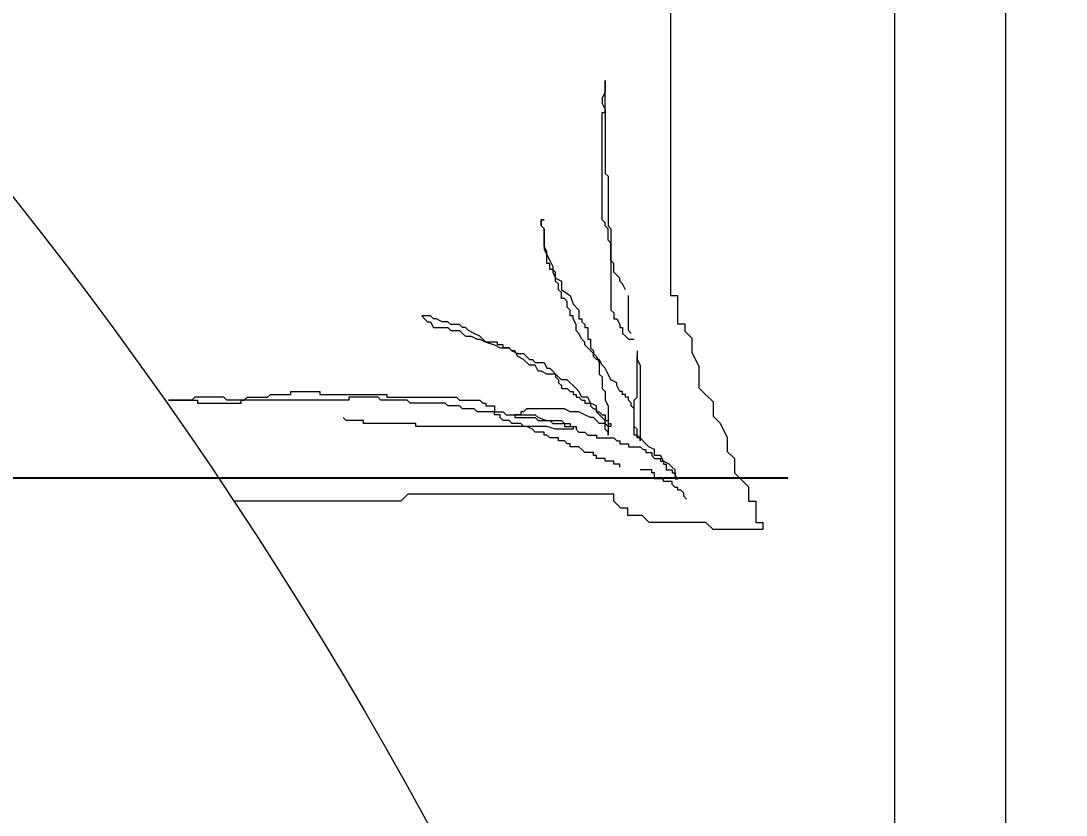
# Model space of a CAD drawing. Extents: x 775040 to 808375, y 4159409 to 4163651.
# Drawn here: x 786052.77 to 786071.56, y 4161577.7 to 4161591.98 of the extents above; entities that cross this region are included whole.
import ezdxf

# ---------------------------------------------------------------- set-up
doc = ezdxf.new("R2010")
doc.units = 0
doc.header["$MEASUREMENT"] = 0
doc.header["$PDMODE"] = 3
doc.linetypes.add('DUZ', pattern=[500, 500])
doc.layers.get('0').update_dxf_attribs({"linetype": 'DUZ'})
doc.layers.add('Z_iç ölçü dikey', color=111, linetype='Continuous', lineweight=25)
doc.layers.add('Z_tefriş', color=73, linetype='Continuous', lineweight=5)
doc.styles.add('OLCUIC', font='ROMANS.SHX', dxfattribs={"width": 0.5})
doc.dimstyles.new('ölçü 50', dxfattribs={"dimtxt": 12.5, "dimasz": 7, "dimexe": 5.3, "dimexo": 5, "dimgap": 2.5, "dimtad": 1, "dimdec": 0, "dimzin": 9, "dimdsep": 46, "dimtxsty": 'OLCUIC', "dimblk1": 'ARCHTICK', "dimblk2": 'ARCHTICK', "dimsah": 1, "dimcen": 0, "dimdle": 5.5, "dimadec": 0, "dimazin": 0, "dimtfac": 1, "dimtdec": 0, "dimtix": 1, "dimtofl": 0, "dimtmove": 1, "dimatfit": 3, "dimldrblk": 'ARCHTICK', "dimfxl": 0, "dimtolj": 1, "dimtzin": 0, "dimarcsym": 0})

# ---------------------------------------------------------------- blocks, each defined once
blk = doc.blocks.new('_ARCHTICK')
at = {"color": 0, "linetype": 'ByBlock', "const_width": 0.15}
blk.add_lwpolyline([(-0.5, -0.5), (0.5, 0.5)], dxfattribs=at)
blk = doc.blocks.new('*D252')
at = {"layer": 'Defpoints', "color": 0, "linetype": 'Continuous', "transparency": 16777216}
for p in [(786041.556, 4161583.755), (786122.643, 4161583.755), (786127.643, 4161458.755)]:
    blk.add_point(p, dxfattribs=at)
at = {"layer": 'Z_iç ölçü dikey', "color": 0, "linetype": 'Continuous', "lineweight": -2, "transparency": 16777216}
for p, q in [((786041.556, 4161453.255), (786041.556, 4161589.255)), ((786066.556, 4161583.755), (786036.256, 4161583.755)), ((786066.556, 4161458.755), (786036.256, 4161458.755))]:
    blk.add_line(p, q, dxfattribs=at)
at = {"layer": 'Z_iç ölçü dikey', "color": 0, "linetype": 'Continuous', "lineweight": -2, "transparency": 16777216, "xscale": 7, "yscale": 7, "zscale": 7}
for p, rotation in [((786041.556, 4161583.755), 90), ((786041.556, 4161458.755), 270)]:
    blk.add_blockref('_ARCHTICK', p, dxfattribs=dict(at, rotation=rotation))
at = {"layer": 'Z_iç ölçü dikey', "color": 0, "linetype": 'Continuous', "transparency": 16777216, "insert": (786032.806, 4161521.255), "char_height": 12.5, "attachment_point": 5, "rotation": 90, "style": 'OLCUIC'}
blk.add_mtext('\\A1;125', dxfattribs=at)
blk = doc.blocks.new('*D253')
at = {"layer": 'Defpoints', "color": 0, "linetype": 'Continuous', "transparency": 16777216}
for p in [(786041.556, 4161618.755), (786111.58, 4161618.755), (786122.643, 4161583.755)]:
    blk.add_point(p, dxfattribs=at)
at = {"layer": 'Z_iç ölçü dikey', "color": 0, "linetype": 'Continuous', "lineweight": -2, "transparency": 16777216}
for p, q in [((786041.556, 4161578.255), (786041.556, 4161624.255)), ((786066.556, 4161618.755), (786036.256, 4161618.755)), ((786066.556, 4161583.755), (786036.256, 4161583.755))]:
    blk.add_line(p, q, dxfattribs=at)
at = {"layer": 'Z_iç ölçü dikey', "color": 0, "linetype": 'Continuous', "lineweight": -2, "transparency": 16777216, "xscale": 7, "yscale": 7, "zscale": 7}
for p, rotation in [((786041.556, 4161618.755), 90), ((786041.556, 4161583.755), 270)]:
    blk.add_blockref('_ARCHTICK', p, dxfattribs=dict(at, rotation=rotation))
at = {"layer": 'Z_iç ölçü dikey', "color": 0, "linetype": 'Continuous', "transparency": 16777216, "insert": (786032.806, 4161601.255), "char_height": 12.5, "attachment_point": 5, "rotation": 90, "style": 'OLCUIC'}
blk.add_mtext('\\A1;35', dxfattribs=at)
blk = doc.blocks.new('*D272')
at = {"layer": 'Defpoints', "color": 0, "linetype": 'Continuous', "transparency": 16777216}
for p in [(786019.866, 4161618.755), (786066.556, 4161618.755), (786066.556, 4161258.755)]:
    blk.add_point(p, dxfattribs=at)
at = {"layer": 'Z_iç ölçü dikey', "color": 0, "linetype": 'Continuous', "lineweight": -2, "transparency": 16777216}
for p, q in [((786019.866, 4161253.255), (786019.866, 4161624.255)), ((786044.866, 4161618.755), (786014.566, 4161618.755)), ((786044.866, 4161258.755), (786014.566, 4161258.755))]:
    blk.add_line(p, q, dxfattribs=at)
at = {"layer": 'Z_iç ölçü dikey', "color": 0, "linetype": 'Continuous', "lineweight": -2, "transparency": 16777216, "xscale": 7, "yscale": 7, "zscale": 7}
for p, rotation in [((786019.866, 4161618.755), 90), ((786019.866, 4161258.755), 270)]:
    blk.add_blockref('_ARCHTICK', p, dxfattribs=dict(at, rotation=rotation))
at = {"layer": 'Z_iç ölçü dikey', "color": 0, "linetype": 'Continuous', "transparency": 16777216, "insert": (786011.116, 4161438.755), "char_height": 12.5, "attachment_point": 5, "rotation": 90, "style": 'OLCUIC'}
blk.add_mtext('\\A1;360', dxfattribs=at)
blk = doc.blocks.new('YATAK 1')
at = {"layer": 'Z_tefriş'}
for p, q in [((-8941.057, 17107.306), (-8941.057, 16917.306)), ((-8939.057, 17095.306), (-8939.057, 16929.306)), ((-8935.034, 17080.817), (-8935.034, 17075.59)), ((-8933.86, 17079.459), (-8933.86, 17079.25)), ((-8933.86, 17078.884), (-8933.86, 17079.459)), ((-8933.86, 17079.25), (-8933.807, 17079.145)), ((-8933.807, 17079.041), (-8933.86, 17078.936)), ((-8933.807, 17079.145), (-8933.807, 17079.041)), ((-8933.86, 17078.936), (-8933.86, 17077.786)), ((-8933.807, 17078.884), (-8933.86, 17078.884)), ((-8933.807, 17076.95), (-8933.807, 17078.884)), ((-8933.86, 17077.786), (-8933.912, 17077.734)), ((-8933.912, 17077.734), (-8933.912, 17076.845)), ((-8933.86, 17076.898), (-8933.807, 17076.95)), ((-8932.761, 17076.95), (-8932.709, 17076.95)), ((-8932.709, 17076.95), (-8932.761, 17076.95)), ((-8932.709, 17076.845), (-8932.709, 17076.95)), ((-8932.709, 17076.95), (-8932.709, 17076.845)), ((-8933.912, 17076.845), (-8933.964, 17076.793)), ((-8933.964, 17076.793), (-8933.964, 17075.33)), ((-8933.912, 17076.793), (-8933.86, 17076.845)), ((-8933.912, 17076.584), (-8933.912, 17076.793)), ((-8933.86, 17076.845), (-8933.86, 17076.898)), ((-8932.761, 17076.793), (-8932.709, 17076.845)), ((-8932.709, 17076.845), (-8932.761, 17076.793)), ((-8932.761, 17076.48), (-8932.761, 17076.793)), ((-8932.761, 17076.793), (-8932.761, 17076.427)), ((-8933.964, 17076.532), (-8933.912, 17076.584)), ((-8933.964, 17076.218), (-8933.964, 17076.532)), ((-8932.813, 17076.375), (-8932.761, 17076.48)), ((-8932.761, 17076.427), (-8932.813, 17076.323)), ((-8932.813, 17076.166), (-8932.813, 17076.375)), ((-8934.016, 17076.166), (-8933.964, 17076.218)), ((-8932.866, 17076.218), (-8932.918, 17076.114)), ((-8932.813, 17076.323), (-8932.866, 17076.218)), ((-8934.069, 17075.957), (-8934.016, 17076.009)), ((-8934.016, 17076.009), (-8934.016, 17076.166)), ((-8932.97, 17076.009), (-8932.918, 17076.061)), ((-8932.97, 17075.852), (-8932.97, 17076.009)), ((-8932.918, 17076.009), (-8932.97, 17075.905)), ((-8932.918, 17076.114), (-8932.918, 17076.009)), ((-8932.918, 17076.061), (-8932.866, 17076.061)), ((-8932.866, 17076.166), (-8932.813, 17076.166)), ((-8932.866, 17076.061), (-8932.866, 17076.166)), ((-8934.173, 17075.8), (-8934.121, 17075.852)), ((-8934.121, 17075.905), (-8934.069, 17075.957)), ((-8934.121, 17075.852), (-8934.121, 17075.905)), ((-8932.97, 17075.905), (-8933.075, 17075.852)), ((-8933.075, 17075.852), (-8933.075, 17075.696)), ((-8933.023, 17075.8), (-8932.97, 17075.852)), ((-8934.226, 17075.696), (-8934.173, 17075.8)), ((-8933.075, 17075.696), (-8933.232, 17075.591)), ((-8933.075, 17075.643), (-8933.023, 17075.696)), ((-8933.075, 17075.539), (-8933.075, 17075.643)), ((-8933.023, 17075.696), (-8933.023, 17075.8)), ((-8935.034, 17075.59), (-8935.162, 17075.59)), ((-8935.162, 17075.59), (-8935.162, 17075.081)), ((-8934.278, 17074.964), (-8934.278, 17075.591)), ((-8933.284, 17075.434), (-8933.389, 17075.33)), ((-8933.232, 17075.591), (-8933.284, 17075.434)), ((-8933.179, 17075.486), (-8933.127, 17075.539)), ((-8933.179, 17075.382), (-8933.179, 17075.486)), ((-8933.127, 17075.539), (-8933.075, 17075.539)), ((-8933.964, 17075.33), (-8934.016, 17075.277)), ((-8934.016, 17075.277), (-8934.016, 17075.173)), ((-8933.389, 17075.33), (-8933.389, 17075.173)), ((-8933.232, 17075.33), (-8933.179, 17075.382)), ((-8933.232, 17075.225), (-8933.232, 17075.33)), ((-8935.162, 17075.081), (-8935.289, 17075.081)), ((-8935.289, 17075.081), (-8935.289, 17074.953)), ((-8934.069, 17075.173), (-8934.121, 17075.068)), ((-8934.121, 17075.068), (-8934.121, 17075.016)), ((-8934.016, 17075.173), (-8934.069, 17075.173)), ((-8933.441, 17075.121), (-8933.493, 17075.068)), ((-8933.493, 17075.068), (-8933.493, 17075.016)), ((-8933.441, 17075.173), (-8933.441, 17075.121)), ((-8933.389, 17075.173), (-8933.441, 17075.173)), ((-8933.336, 17075.068), (-8933.284, 17075.173)), ((-8933.336, 17074.964), (-8933.336, 17075.068)), ((-8933.284, 17075.225), (-8933.232, 17075.225)), ((-8933.284, 17075.173), (-8933.284, 17075.225)), ((-8931.296, 17075.016), (-8931.244, 17075.068)), ((-8931.244, 17075.068), (-8931.087, 17075.068)), ((-8931.087, 17075.068), (-8931.035, 17075.121)), ((-8931.035, 17075.121), (-8930.93, 17075.121)), ((-8930.93, 17075.121), (-8930.825, 17075.173)), ((-8930.825, 17075.173), (-8930.773, 17075.173)), ((-8930.773, 17075.173), (-8930.721, 17075.225)), ((-8930.721, 17075.121), (-8930.773, 17075.016)), ((-8930.721, 17075.225), (-8930.564, 17075.225)), ((-8930.668, 17075.121), (-8930.721, 17075.121)), ((-8930.616, 17075.173), (-8930.668, 17075.121)), ((-8930.564, 17075.225), (-8930.616, 17075.173)), ((-8935.289, 17074.953), (-8935.417, 17074.826)), ((-8934.33, 17074.911), (-8934.278, 17074.964)), ((-8934.173, 17074.911), (-8934.226, 17074.859)), ((-8934.173, 17075.016), (-8934.173, 17074.911)), ((-8934.121, 17075.016), (-8934.173, 17075.016)), ((-8933.546, 17075.016), (-8933.546, 17074.807)), ((-8933.493, 17075.016), (-8933.546, 17075.016)), ((-8933.441, 17074.807), (-8933.389, 17074.911)), ((-8933.389, 17074.911), (-8933.336, 17074.964)), ((-8931.61, 17074.859), (-8931.505, 17074.911)), ((-8931.505, 17074.911), (-8931.401, 17074.964)), ((-8931.401, 17074.964), (-8931.348, 17075.016)), ((-8931.348, 17075.016), (-8931.296, 17075.016)), ((-8931.296, 17074.911), (-8931.348, 17074.859)), ((-8931.244, 17074.964), (-8931.296, 17074.911)), ((-8931.087, 17074.964), (-8931.244, 17074.964)), ((-8931.035, 17075.016), (-8931.087, 17074.964)), ((-8930.773, 17075.016), (-8931.035, 17075.016)), ((-8935.417, 17074.826), (-8935.417, 17074.571)), ((-8934.278, 17074.807), (-8934.383, 17074.807)), ((-8934.226, 17074.859), (-8934.278, 17074.807)), ((-8933.598, 17074.807), (-8933.598, 17074.65)), ((-8933.546, 17074.807), (-8933.598, 17074.807)), ((-8933.546, 17074.65), (-8933.493, 17074.702)), ((-8933.493, 17074.755), (-8933.441, 17074.807)), ((-8933.493, 17074.702), (-8933.493, 17074.755)), ((-8932.029, 17074.702), (-8931.924, 17074.702)), ((-8932.029, 17074.65), (-8932.029, 17074.702)), ((-8931.872, 17074.702), (-8931.976, 17074.65)), ((-8931.924, 17074.755), (-8931.715, 17074.755)), ((-8931.924, 17074.702), (-8931.924, 17074.755)), ((-8931.715, 17074.755), (-8931.872, 17074.702)), ((-8931.61, 17074.807), (-8931.715, 17074.755)), ((-8931.715, 17074.755), (-8931.662, 17074.807)), ((-8931.662, 17074.807), (-8931.61, 17074.859)), ((-8931.558, 17074.807), (-8931.61, 17074.807)), ((-8931.453, 17074.859), (-8931.558, 17074.807)), ((-8931.348, 17074.859), (-8931.453, 17074.859)), ((-8935.417, 17074.571), (-8935.545, 17074.316)), ((-8934.435, 17074.598), (-8934.435, 17074.441)), ((-8934.435, 17073.762), (-8934.435, 17074.493)), ((-8933.703, 17074.493), (-8933.755, 17074.389)), ((-8933.65, 17074.546), (-8933.703, 17074.493)), ((-8933.703, 17074.441), (-8933.65, 17074.493)), ((-8933.598, 17074.65), (-8933.65, 17074.598)), ((-8933.65, 17074.546), (-8933.546, 17074.65)), ((-8933.65, 17074.598), (-8933.65, 17074.546)), ((-8933.65, 17074.493), (-8933.65, 17074.546)), ((-8932.395, 17074.546), (-8932.499, 17074.441)), ((-8932.29, 17074.546), (-8932.395, 17074.546)), ((-8932.395, 17074.441), (-8932.29, 17074.493)), ((-8932.185, 17074.598), (-8932.29, 17074.546)), ((-8932.29, 17074.493), (-8932.238, 17074.598)), ((-8932.238, 17074.598), (-8932.185, 17074.598)), ((-8932.133, 17074.65), (-8932.185, 17074.598)), ((-8932.185, 17074.598), (-8932.133, 17074.65)), ((-8931.976, 17074.65), (-8932.133, 17074.65)), ((-8932.133, 17074.65), (-8932.029, 17074.65)), ((-8935.545, 17074.316), (-8935.545, 17073.933)), ((-8934.435, 17074.441), (-8934.487, 17074.337)), ((-8934.487, 17074.337), (-8934.487, 17072.978)), ((-8933.86, 17074.284), (-8933.807, 17074.337)), ((-8933.807, 17074.337), (-8933.755, 17074.441)), ((-8933.755, 17074.441), (-8933.703, 17074.441)), ((-8933.755, 17074.389), (-8933.755, 17074.18)), ((-8932.761, 17074.389), (-8932.813, 17074.284)), ((-8932.604, 17074.389), (-8932.761, 17074.389)), ((-8932.656, 17074.232), (-8932.604, 17074.337)), ((-8932.552, 17074.441), (-8932.604, 17074.389)), ((-8932.604, 17074.337), (-8932.499, 17074.337)), ((-8932.499, 17074.441), (-8932.552, 17074.441)), ((-8932.499, 17074.337), (-8932.395, 17074.441)), ((-8933.964, 17074.075), (-8933.912, 17074.18)), ((-8933.912, 17074.18), (-8933.86, 17074.284)), ((-8933.755, 17074.18), (-8933.807, 17074.127)), ((-8933.807, 17074.127), (-8933.807, 17073.918)), ((-8933.075, 17074.075), (-8932.97, 17074.18)), ((-8932.97, 17074.127), (-8933.023, 17074.075)), ((-8932.918, 17074.232), (-8932.97, 17074.18)), ((-8932.97, 17074.18), (-8932.97, 17074.127)), ((-8932.97, 17074.18), (-8932.813, 17074.18)), ((-8932.866, 17074.284), (-8932.918, 17074.232)), ((-8932.813, 17074.284), (-8932.866, 17074.284)), ((-8932.813, 17074.18), (-8932.709, 17074.232)), ((-8932.709, 17074.232), (-8932.656, 17074.232)), ((-8935.545, 17073.933), (-8935.672, 17073.806)), ((-8934.121, 17073.866), (-8934.069, 17073.971)), ((-8934.069, 17074.023), (-8933.964, 17074.075)), ((-8934.069, 17073.971), (-8934.069, 17074.023)), ((-8933.336, 17073.918), (-8933.284, 17073.971)), ((-8933.284, 17073.971), (-8933.232, 17074.023)), ((-8933.232, 17074.023), (-8933.179, 17074.075)), ((-8933.179, 17074.075), (-8933.075, 17074.075)), ((-8933.023, 17074.023), (-8933.075, 17073.971)), ((-8933.075, 17073.971), (-8933.075, 17073.918)), ((-8933.023, 17074.075), (-8933.023, 17074.023)), ((-8935.672, 17073.806), (-8935.8, 17073.678)), ((-8934.383, 17073.709), (-8934.435, 17073.762)), ((-8934.278, 17073.762), (-8934.226, 17073.762)), ((-8934.278, 17073.709), (-8934.278, 17073.762)), ((-8934.226, 17073.814), (-8934.173, 17073.814)), ((-8934.226, 17073.762), (-8934.226, 17073.814)), ((-8934.173, 17073.866), (-8934.121, 17073.866)), ((-8934.173, 17073.814), (-8934.173, 17073.866)), ((-8933.807, 17073.918), (-8933.86, 17073.866)), ((-8933.86, 17073.866), (-8933.86, 17073.709)), ((-8933.598, 17073.657), (-8933.546, 17073.762)), ((-8933.546, 17073.762), (-8933.441, 17073.762)), ((-8933.441, 17073.762), (-8933.389, 17073.866)), ((-8933.389, 17073.762), (-8933.441, 17073.709)), ((-8933.389, 17073.866), (-8933.336, 17073.918)), ((-8933.336, 17073.762), (-8933.389, 17073.762)), ((-8933.336, 17073.814), (-8933.336, 17073.762)), ((-8933.284, 17073.814), (-8933.336, 17073.814)), ((-8933.284, 17073.866), (-8933.284, 17073.814)), ((-8933.232, 17073.866), (-8933.284, 17073.866)), ((-8933.179, 17073.918), (-8933.232, 17073.866)), ((-8933.075, 17073.918), (-8933.179, 17073.918)), ((-8931.191, 17073.762), (-8931.244, 17073.709)), ((-8929.936, 17073.762), (-8931.191, 17073.762)), ((-8929.936, 17073.814), (-8929.936, 17073.762)), ((-8928.733, 17073.814), (-8929.936, 17073.814)), ((-8929.831, 17073.709), (-8929.779, 17073.762)), ((-8929.779, 17073.762), (-8929.256, 17073.762)), ((-8929.256, 17073.762), (-8929.256, 17073.709)), ((-8928.733, 17073.866), (-8928.733, 17073.814)), ((-8928.21, 17073.866), (-8928.733, 17073.866)), ((-8928.21, 17073.814), (-8928.21, 17073.866)), ((-8927.843, 17073.814), (-8928.21, 17073.814)), ((-8927.791, 17073.762), (-8927.843, 17073.814)), ((-8927.425, 17073.762), (-8927.791, 17073.762)), ((-8927.373, 17073.709), (-8927.425, 17073.762)), ((-8927.059, 17073.709), (-8927.006, 17073.762)), ((-8927.006, 17073.762), (-8926.483, 17073.762)), ((-8926.483, 17073.762), (-8926.431, 17073.709)), ((-8935.8, 17073.678), (-8935.8, 17073.423)), ((-8934.383, 17073.239), (-8934.383, 17073.709)), ((-8934.383, 17073.552), (-8934.33, 17073.605)), ((-8934.383, 17073.082), (-8934.383, 17073.552)), ((-8934.33, 17073.657), (-8934.278, 17073.709)), ((-8934.33, 17073.605), (-8934.33, 17073.657)), ((-8933.86, 17073.709), (-8933.912, 17073.605)), ((-8933.912, 17073.605), (-8933.912, 17073.082)), ((-8933.703, 17073.605), (-8933.598, 17073.657)), ((-8933.703, 17073.5), (-8933.703, 17073.605)), ((-8933.703, 17073.552), (-8933.703, 17073.5)), ((-8933.65, 17073.552), (-8933.703, 17073.552)), ((-8933.598, 17073.605), (-8933.65, 17073.552)), ((-8933.598, 17073.657), (-8933.598, 17073.605)), ((-8933.493, 17073.657), (-8933.598, 17073.657)), ((-8933.493, 17073.709), (-8933.493, 17073.657)), ((-8933.441, 17073.709), (-8933.493, 17073.709)), ((-8933.232, 17073.5), (-8933.127, 17073.552)), ((-8933.127, 17073.552), (-8932.447, 17073.552)), ((-8932.447, 17073.552), (-8932.395, 17073.5)), ((-8931.872, 17073.605), (-8931.872, 17073.5)), ((-8931.715, 17073.605), (-8931.872, 17073.605)), ((-8931.715, 17073.657), (-8931.715, 17073.605)), ((-8931.662, 17073.657), (-8931.715, 17073.657)), ((-8931.61, 17073.709), (-8931.662, 17073.657)), ((-8931.244, 17073.709), (-8931.61, 17073.709)), ((-8931.558, 17073.5), (-8931.505, 17073.552)), ((-8931.505, 17073.552), (-8931.296, 17073.552)), ((-8931.296, 17073.552), (-8931.244, 17073.605)), ((-8931.244, 17073.605), (-8931.035, 17073.605)), ((-8931.035, 17073.605), (-8930.982, 17073.657)), ((-8930.982, 17073.657), (-8930.354, 17073.657)), ((-8930.354, 17073.657), (-8930.302, 17073.709)), ((-8930.302, 17073.709), (-8929.831, 17073.709)), ((-8929.256, 17073.709), (-8927.059, 17073.709)), ((-8927.32, 17073.709), (-8927.373, 17073.709)), ((-8927.32, 17073.657), (-8927.32, 17073.709)), ((-8926.536, 17073.657), (-8927.32, 17073.657)), ((-8926.536, 17073.709), (-8926.536, 17073.657)), ((-8926.012, 17073.709), (-8926.536, 17073.709)), ((-8926.431, 17073.709), (-8926.012, 17073.709)), ((-8935.8, 17073.423), (-8935.927, 17073.296)), ((-8933.86, 17073.448), (-8933.86, 17073.343)), ((-8933.807, 17073.448), (-8933.86, 17073.448)), ((-8933.86, 17073.343), (-8933.807, 17073.396)), ((-8933.755, 17073.5), (-8933.807, 17073.448)), ((-8933.807, 17073.396), (-8933.703, 17073.5)), ((-8933.703, 17073.5), (-8933.755, 17073.5)), ((-8933.703, 17073.343), (-8933.65, 17073.396)), ((-8933.65, 17073.396), (-8933.598, 17073.396)), ((-8933.598, 17073.396), (-8933.493, 17073.448)), ((-8933.493, 17073.448), (-8933.389, 17073.5)), ((-8933.389, 17073.5), (-8933.232, 17073.5)), ((-8932.656, 17073.396), (-8932.813, 17073.343)), ((-8932.604, 17073.448), (-8932.656, 17073.396)), ((-8932.604, 17073.396), (-8932.656, 17073.343)), ((-8932.238, 17073.448), (-8932.604, 17073.448)), ((-8932.238, 17073.396), (-8932.604, 17073.396)), ((-8932.395, 17073.5), (-8932.342, 17073.5)), ((-8932.342, 17073.5), (-8932.342, 17073.448)), ((-8932.342, 17073.448), (-8932.238, 17073.448)), ((-8932.238, 17073.448), (-8932.238, 17073.396)), ((-8932.081, 17073.448), (-8932.238, 17073.448)), ((-8932.029, 17073.5), (-8932.081, 17073.448)), ((-8931.872, 17073.5), (-8932.029, 17073.5)), ((-8932.029, 17073.343), (-8931.976, 17073.396)), ((-8931.976, 17073.448), (-8931.872, 17073.448)), ((-8931.976, 17073.396), (-8931.976, 17073.448)), ((-8931.872, 17073.5), (-8931.558, 17073.5)), ((-8931.872, 17073.448), (-8931.872, 17073.5)), ((-8929.204, 17073.343), (-8929.151, 17073.396)), ((-8935.927, 17073.296), (-8936.055, 17073.041)), ((-8934.435, 17073.187), (-8934.383, 17073.239)), ((-8934.435, 17073.082), (-8934.435, 17073.187)), ((-8933.964, 17073.291), (-8933.964, 17073.239)), ((-8933.912, 17073.291), (-8933.964, 17073.291)), ((-8933.964, 17073.239), (-8933.912, 17073.239)), ((-8933.912, 17073.343), (-8933.912, 17073.291)), ((-8933.86, 17073.343), (-8933.912, 17073.343)), ((-8933.912, 17073.239), (-8933.86, 17073.291)), ((-8933.912, 17073.134), (-8933.86, 17073.187)), ((-8933.86, 17073.187), (-8933.86, 17073.343)), ((-8933.86, 17073.291), (-8933.755, 17073.291)), ((-8933.755, 17073.291), (-8933.703, 17073.343)), ((-8933.336, 17073.187), (-8933.389, 17073.134)), ((-8933.336, 17073.239), (-8933.336, 17073.187)), ((-8933.127, 17073.239), (-8933.336, 17073.239)), ((-8933.284, 17073.239), (-8933.284, 17073.187)), ((-8933.232, 17073.239), (-8933.284, 17073.239)), ((-8933.284, 17073.187), (-8932.97, 17073.187)), ((-8933.232, 17073.291), (-8933.232, 17073.239)), ((-8933.127, 17073.291), (-8933.232, 17073.291)), ((-8933.075, 17073.343), (-8933.127, 17073.291)), ((-8933.127, 17073.291), (-8933.127, 17073.239)), ((-8932.918, 17073.291), (-8933.127, 17073.291)), ((-8932.813, 17073.343), (-8933.075, 17073.343)), ((-8932.97, 17073.187), (-8932.813, 17073.239)), ((-8932.866, 17073.343), (-8932.918, 17073.291)), ((-8932.656, 17073.343), (-8932.866, 17073.343)), ((-8932.813, 17073.239), (-8930.459, 17073.239)), ((-8932.604, 17073.134), (-8932.552, 17073.187)), ((-8932.552, 17073.187), (-8932.447, 17073.239)), ((-8932.447, 17073.239), (-8932.395, 17073.239)), ((-8932.395, 17073.239), (-8932.342, 17073.291)), ((-8932.342, 17073.291), (-8932.185, 17073.291)), ((-8932.185, 17073.291), (-8932.133, 17073.343)), ((-8932.133, 17073.343), (-8932.029, 17073.343)), ((-8930.459, 17073.291), (-8929.517, 17073.291)), ((-8930.459, 17073.239), (-8930.459, 17073.291)), ((-8929.517, 17073.343), (-8929.204, 17073.343)), ((-8929.517, 17073.291), (-8929.517, 17073.343)), ((-8936.055, 17073.041), (-8936.055, 17072.786)), ((-8934.592, 17072.925), (-8934.487, 17073.03)), ((-8934.487, 17073.03), (-8934.435, 17073.082)), ((-8934.487, 17073.03), (-8934.435, 17073.03)), ((-8934.487, 17072.978), (-8934.487, 17073.03)), ((-8934.435, 17073.082), (-8934.383, 17073.082)), ((-8934.435, 17073.03), (-8934.435, 17073.082)), ((-8934.016, 17073.03), (-8934.069, 17072.978)), ((-8933.703, 17073.03), (-8934.016, 17073.03)), ((-8933.912, 17073.082), (-8933.912, 17073.134)), ((-8933.703, 17073.082), (-8933.703, 17073.03)), ((-8933.546, 17073.082), (-8933.703, 17073.082)), ((-8933.493, 17073.134), (-8933.546, 17073.082)), ((-8933.389, 17073.134), (-8933.493, 17073.134)), ((-8933.023, 17073.03), (-8932.866, 17073.03)), ((-8933.023, 17072.978), (-8933.023, 17073.03)), ((-8932.866, 17073.03), (-8932.813, 17073.082)), ((-8932.813, 17073.082), (-8932.761, 17073.082)), ((-8932.761, 17073.134), (-8932.604, 17073.134)), ((-8932.761, 17073.082), (-8932.761, 17073.134)), ((-8934.749, 17072.821), (-8934.644, 17072.873)), ((-8934.749, 17072.716), (-8934.749, 17072.821)), ((-8934.644, 17072.873), (-8934.592, 17072.925)), ((-8934.592, 17072.821), (-8934.592, 17072.768)), ((-8934.54, 17072.821), (-8934.592, 17072.821)), ((-8934.487, 17072.873), (-8934.54, 17072.821)), ((-8934.278, 17072.873), (-8934.487, 17072.873)), ((-8934.278, 17072.925), (-8934.278, 17072.873)), ((-8934.121, 17072.925), (-8934.278, 17072.925)), ((-8934.121, 17072.978), (-8934.121, 17072.925)), ((-8934.069, 17072.978), (-8934.121, 17072.978)), ((-8933.493, 17072.768), (-8933.441, 17072.821)), ((-8933.441, 17072.821), (-8933.389, 17072.873)), ((-8933.389, 17072.873), (-8933.232, 17072.873)), ((-8933.232, 17072.925), (-8933.179, 17072.925)), ((-8933.232, 17072.873), (-8933.232, 17072.925)), ((-8933.179, 17072.925), (-8933.127, 17072.978)), ((-8933.127, 17072.978), (-8933.023, 17072.978)), ((-8936.055, 17072.786), (-8936.182, 17072.659)), ((-8936.182, 17072.659), (-8936.182, 17072.404)), ((-8935.01, 17072.559), (-8934.906, 17072.612)), ((-8934.906, 17072.612), (-8934.853, 17072.716)), ((-8934.906, 17072.612), (-8934.906, 17072.559)), ((-8934.853, 17072.612), (-8934.906, 17072.612)), ((-8934.853, 17072.716), (-8934.749, 17072.716)), ((-8934.853, 17072.664), (-8934.853, 17072.612)), ((-8934.749, 17072.664), (-8934.853, 17072.664)), ((-8934.697, 17072.716), (-8934.749, 17072.664)), ((-8934.592, 17072.768), (-8934.697, 17072.768)), ((-8934.697, 17072.768), (-8934.697, 17072.716)), ((-8934.016, 17072.612), (-8933.86, 17072.612)), ((-8934.016, 17072.559), (-8934.016, 17072.612)), ((-8933.86, 17072.664), (-8933.703, 17072.664)), ((-8933.86, 17072.612), (-8933.86, 17072.664)), ((-8933.703, 17072.716), (-8933.65, 17072.716)), ((-8933.703, 17072.664), (-8933.703, 17072.716)), ((-8933.65, 17072.768), (-8933.493, 17072.768)), ((-8933.65, 17072.716), (-8933.65, 17072.768)), ((-8935.115, 17072.455), (-8935.063, 17072.507)), ((-8935.115, 17072.35), (-8935.115, 17072.455)), ((-8935.063, 17072.507), (-8935.01, 17072.559)), ((-8935.063, 17072.455), (-8935.063, 17072.403)), ((-8934.958, 17072.455), (-8935.063, 17072.455)), ((-8934.958, 17072.559), (-8934.958, 17072.455)), ((-8934.906, 17072.559), (-8934.958, 17072.559)), ((-8934.697, 17072.455), (-8934.487, 17072.455)), ((-8934.697, 17072.403), (-8934.697, 17072.455)), ((-8934.121, 17072.559), (-8934.016, 17072.559)), ((-8934.121, 17072.507), (-8934.121, 17072.559)), ((-8936.31, 17072.276), (-8936.438, 17072.149)), ((-8936.182, 17072.404), (-8936.31, 17072.276)), ((-8935.167, 17072.298), (-8935.115, 17072.35)), ((-8935.115, 17072.298), (-8935.167, 17072.298)), ((-8935.115, 17072.403), (-8935.115, 17072.298)), ((-8935.063, 17072.403), (-8935.115, 17072.403)), ((-8935.063, 17072.246), (-8934.906, 17072.246)), ((-8935.063, 17072.194), (-8935.063, 17072.246)), ((-8934.906, 17072.298), (-8934.749, 17072.298)), ((-8934.906, 17072.246), (-8934.906, 17072.298)), ((-8934.749, 17072.403), (-8934.697, 17072.403)), ((-8934.749, 17072.298), (-8934.749, 17072.403)), ((-8936.438, 17072.149), (-8936.438, 17071.894)), ((-8935.272, 17072.037), (-8935.22, 17072.089)), ((-8935.22, 17072.089), (-8935.167, 17072.089)), ((-8935.167, 17072.141), (-8935.115, 17072.141)), ((-8935.167, 17072.089), (-8935.167, 17072.141)), ((-8935.115, 17072.141), (-8935.063, 17072.194)), ((-8936.438, 17071.894), (-8936.565, 17071.894)), ((-8936.565, 17071.894), (-8936.565, 17071.511)), ((-8935.324, 17071.932), (-8935.272, 17071.984)), ((-8935.272, 17071.984), (-8935.272, 17072.037)), ((-8934.141, 17071.766), (-8934.014, 17071.894)), ((-8934.014, 17071.894), (-8934.014, 17072.021)), ((-8934.014, 17072.021), (-8930.314, 17072.021)), ((-8930.314, 17072.021), (-8930.186, 17071.894)), ((-8930.186, 17071.894), (-8927.19, 17071.894)), ((-8934.269, 17071.639), (-8934.269, 17071.766)), ((-8934.269, 17071.766), (-8934.141, 17071.766)), ((-8936.565, 17071.511), (-8936.693, 17071.511)), ((-8936.693, 17071.511), (-8936.693, 17071.384)), ((-8935.8, 17071.384), (-8935.672, 17071.511)), ((-8935.672, 17071.511), (-8934.651, 17071.511)), ((-8934.651, 17071.511), (-8934.524, 17071.639)), ((-8934.524, 17071.639), (-8934.269, 17071.639)), ((-8936.693, 17071.384), (-8935.8, 17071.384))]:
    blk.add_line(p, q, dxfattribs=at)
blk.add_arc((-8862.958, 17029.428), 77, 99.79451, 171.22544, dxfattribs=at)

msp = doc.modelspace()

# ---------------------------------------------------------------- block references
at = {"layer": 'Z_tefriş', "xscale": -1}
msp.add_blockref('YATAK 1', (777129.413, 4144511.449), dxfattribs=at)

# ---------------------------------------------------------------- dimensions: what is measured, and where the dimension line sits
at = {"layer": 'Z_iç ölçü dikey', "linetype": 'Continuous'}
for base, p1, p2, picture, middle in [((786019.866, 4161618.755), (786066.556, 4161258.755), (786066.556, 4161618.755), '*D272', (786011.116, 4161438.755)), ((786041.556, 4161618.755), (786122.643, 4161583.755), (786111.58, 4161618.755), '*D253', (786032.806, 4161601.255)), ((786041.556, 4161583.755), (786127.643, 4161458.755), (786122.643, 4161583.755), '*D252', (786032.806, 4161521.255))]:
    dim = msp.add_linear_dim(base=base, p1=p1, p2=p2, angle=90, dimstyle='ölçü 50', dxfattribs=at)
    dim.commit()
    dim.dimension.update_dxf_attribs({"geometry": picture, "text_midpoint": middle})

doc.saveas('drawing.dxf')
